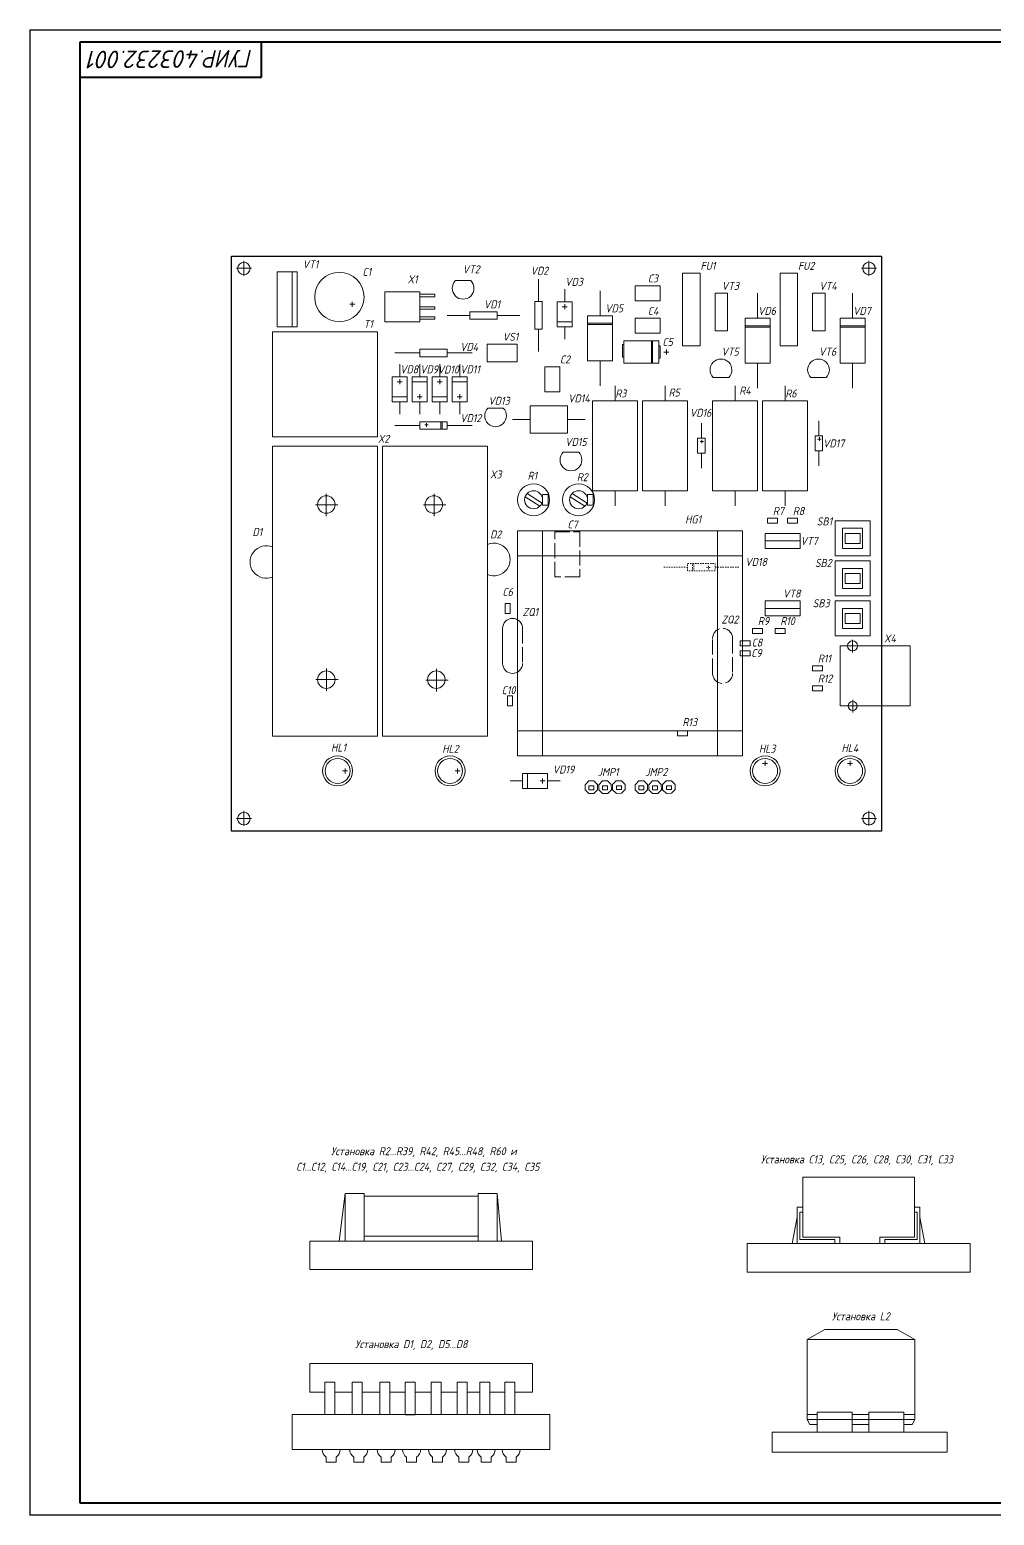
# Model space of a CAD drawing. Header units: millimetres. Extents: x 1142 to 3824, y -37 to 1280.
# Drawn here: x 1998 to 2384, y -3 to 591 of the extents above; entities that cross this region are included whole.
import ezdxf

# ---------------------------------------------------------------- set-up
doc = ezdxf.new("R2010")
doc.units = ezdxf.units.MM
doc.header["$LTSCALE"] = 0.5
doc.linetypes.add('ACAD_ISO02W100', pattern=[15, 12, -3])
doc.linetypes.add('JIS_02_1.0', pattern=[2, 1, -1])
doc.layers.get('0').update_dxf_attribs({"lineweight": 60})
doc.layers.add('RAHMEN025', color=7, linetype='Continuous')
doc.layers.add('TopOverlay', color=2, linetype='Continuous')
doc.layers.add('Рамка', color=7, linetype='Continuous', lineweight=60)
doc.styles.get("Standard").update_dxf_attribs({"font": 'isocpeui.ttf', "width": 0.9})

msp = doc.modelspace()

# ---------------------------------------------------------------- linework, layer by layer
at = {"color": 0, "lineweight": 40}
for p, q in [((2833, 585.75), (2018, 585.75)), ((2018, 585.75), (2018, 1.75)), ((2090.77, 571.75), (2090.77, 585.75)), ((2018, 571.75), (2090.75, 571.75)), ((2018, 1.75), (2833, 1.75))]:
    msp.add_line(p, q, dxfattribs=at)
at = {"layer": 'RAHMEN025', "color": 0}
msp.add_line((2838, -3.25), (1998, -3.25), dxfattribs=at)
at = {"layer": 'TopOverlay', "color": 0, "lineweight": 30}
for p, q in [((2078.68, 500.26), (2338.68, 500.26)), ((2078.68, 270.26), (2078.68, 500.26)), ((2338.68, 500.26), (2338.68, 270.26)), ((2338.68, 270.26), (2078.68, 270.26))]:
    msp.add_line(p, q, dxfattribs=at)
at = {"layer": 'TopOverlay', "color": 0, "lineweight": 13}
for p, q in [((2078.68, 500.26), (2081.18, 500.26)), ((2086.68, 495.38), (2080.68, 495.38)), ((2083.68, 498.38), (2083.68, 492.38)), ((2103.03, 472), (2103.03, 494)), ((2336.68, 495.38), (2330.68, 495.38)), ((2333.68, 498.38), (2333.68, 492.38)), ((2174.44, 490.43), (2168.27, 490.43)), ((2201.5, 482.02), (2201.5, 491.02)), ((2250.15, 488.38), (2240.15, 488.38)), ((2240.15, 488.38), (2240.15, 482.38)), ((2250.15, 482.38), (2250.15, 488.38)), ((2127, 482), (2127, 480)), ((2215, 482), (2209, 482)), ((2209, 482), (2209, 472)), ((2215, 472), (2215, 482)), ((2226.15, 476.38), (2226.15, 486.38)), ((2240.15, 482.38), (2250.15, 482.38)), ((2289.15, 475.38), (2289.15, 485.38)), ((2327.15, 475.38), (2327.15, 485.38)), ((2128, 481), (2126, 481)), ((2174, 476.5), (2165, 476.5)), ((2185, 476.5), (2194, 476.5)), ((2213, 480), (2211, 480)), ((2212, 481), (2212, 479)), ((2250.15, 475.38), (2240.15, 475.38)), ((2240.15, 475.38), (2240.15, 469.38)), ((2250.15, 469.38), (2250.15, 475.38)), ((2201.5, 471.02), (2201.5, 462.02)), ((2209, 472), (2215, 472)), ((2221.15, 473.38), (2231.15, 473.38)), ((2231.15, 472.88), (2221.15, 472.88)), ((2221.15, 472.38), (2221.15, 472.38)), ((2240.15, 469.38), (2250.15, 469.38)), ((2284.15, 472.38), (2294.15, 472.38)), ((2294.15, 471.88), (2284.15, 471.88)), ((2284.15, 471.38), (2284.15, 471.38)), ((2322.15, 472.38), (2332.15, 472.38)), ((2332.15, 471.88), (2322.15, 471.88)), ((2322.15, 471.38), (2322.15, 471.38)), ((2235.15, 459.88), (2235.15, 464.88)), ((2235.15, 464.88), (2235.65, 464.88)), ((2249.65, 466.38), (2235.65, 466.38)), ((2235.65, 466.38), (2235.65, 457.38)), ((2246.65, 457.38), (2246.65, 466.38)), ((2248.65, 466.38), (2247.15, 466.38)), ((2247.15, 466.38), (2247.15, 457.38)), ((2249.65, 457.38), (2249.65, 466.38)), ((2249.65, 464.38), (2250.15, 464.38)), ((2250.15, 459.38), (2250.15, 464.38)), ((2250.15, 464.38), (2250.15, 464.38)), ((2154, 461.5), (2144, 461.5)), ((2165, 461.5), (2175, 461.5)), ((2226.15, 458.38), (2226.15, 448.38)), ((2235.65, 459.88), (2235.15, 459.88)), ((2235.65, 459.38), (2235.65, 459.88)), ((2235.65, 457.38), (2249.65, 457.38)), ((2249.65, 459.38), (2250.15, 459.38)), ((2251.65, 461.88), (2253.65, 461.88)), ((2252.65, 462.88), (2252.65, 460.88)), ((2289.15, 457.38), (2289.15, 447.38)), ((2327.15, 457.38), (2327.15, 447.38)), ((2149, 452), (2143, 452)), ((2143, 452), (2143, 442)), ((2149, 442), (2149, 452)), ((2157, 452), (2151, 452)), ((2151, 452), (2151, 442)), ((2157, 442), (2157, 452)), ((2165, 452), (2159, 452)), ((2159, 452), (2159, 442)), ((2165, 442), (2165, 452)), ((2173, 452), (2167, 452)), ((2167, 452), (2167, 442)), ((2173, 442), (2173, 452)), ((2210, 456), (2204, 456)), ((2204, 456), (2204, 446)), ((2210, 446), (2210, 456)), ((2271.42, 451.66), (2277.59, 451.66)), ((2310.42, 451.66), (2316.59, 451.66)), ((2147, 450), (2145, 450)), ((2146, 451), (2146, 449)), ((2163, 450), (2161, 450)), ((2162, 451), (2162, 449)), ((2204, 446), (2210, 446)), ((2232.15, 442.38), (2232.15, 448.38)), ((2252.15, 442.38), (2252.15, 448.38)), ((2280.15, 442.38), (2280.15, 448.38)), ((2300.15, 442.38), (2300.15, 448.38)), ((2143, 442), (2149, 442)), ((2151, 442), (2157, 442)), ((2153, 444), (2155, 444)), ((2154, 443), (2154, 445)), ((2159, 442), (2165, 442)), ((2167, 442), (2173, 442)), ((2169, 444), (2171, 444)), ((2170, 443), (2170, 445)), ((2241.15, 442.38), (2223.15, 442.38)), ((2223.15, 442.38), (2223.15, 406.38)), ((2241.15, 406.38), (2241.15, 442.38)), ((2261.15, 442.38), (2243.15, 442.38)), ((2243.15, 442.38), (2243.15, 406.38)), ((2261.15, 406.38), (2261.15, 442.38)), ((2289.15, 442.38), (2271.15, 442.38)), ((2271.15, 442.38), (2271.15, 406.38)), ((2289.15, 406.38), (2289.15, 442.38)), ((2309.15, 442.38), (2291.15, 442.38)), ((2291.15, 442.38), (2291.15, 406.38)), ((2309.15, 406.38), (2309.15, 442.38)), ((2162.5, 431), (2162.5, 434)), ((2163, 434), (2163, 431)), ((2187.44, 439.43), (2181.27, 439.43)), ((2198.15, 434.88), (2191.15, 434.88)), ((2213.15, 434.88), (2220.15, 434.88)), ((2313.65, 428.38), (2313.65, 434.38)), ((2154, 432.5), (2144, 432.5)), ((2156, 432.7), (2157.4, 432.7)), ((2156.7, 432), (2156.7, 433.4)), ((2165, 432.5), (2175, 432.5)), ((2266.65, 427.38), (2266.65, 433.38)), ((2313.85, 426.38), (2313.85, 427.78)), ((2095.15, 424.26), (2095.15, 308.26)), ((2137.15, 424.26), (2095.15, 424.26)), ((2137.15, 308.26), (2137.15, 424.26)), ((2139.15, 424.26), (2139.15, 308.26)), ((2181.15, 424.26), (2139.15, 424.26)), ((2181.15, 308.26), (2181.15, 424.26)), ((2217.59, 421.81), (2211.42, 421.81)), ((2266.15, 426.08), (2267.55, 426.08)), ((2266.85, 425.38), (2266.85, 426.78)), ((2313.15, 427.08), (2314.55, 427.08)), ((2313.65, 422.38), (2313.65, 416.38)), ((2266.65, 421.38), (2266.65, 415.38)), ((2116.58, 405.2), (2116.58, 396.2)), ((2159.74, 405.23), (2159.74, 396.23)), ((2196.17, 404), (2202.09, 400.23)), ((2197.02, 405.34), (2202.92, 401.49)), ((2203.16, 402.79), (2203.16, 404.95)), ((2203.16, 404.95), (2205.32, 404.95)), ((2205.32, 404.95), (2205.32, 400.63)), ((2214.17, 404), (2220.09, 400.23)), ((2215.02, 405.34), (2220.92, 401.49)), ((2221.16, 402.79), (2221.16, 404.95)), ((2221.16, 404.95), (2223.32, 404.95)), ((2223.15, 406.38), (2241.15, 406.38)), ((2223.32, 404.95), (2223.32, 400.63)), ((2232.15, 406.38), (2232.15, 400.38)), ((2243.15, 406.38), (2261.15, 406.38)), ((2252.15, 406.38), (2252.15, 400.38)), ((2271.15, 406.38), (2289.15, 406.38)), ((2280.15, 406.38), (2280.15, 400.38)), ((2291.15, 406.38), (2309.15, 406.38)), ((2300.15, 406.38), (2300.15, 400.38)), ((2121.31, 400.74), (2112.31, 400.74)), ((2164.47, 400.78), (2155.47, 400.78)), ((2203.16, 400.63), (2203.16, 402.79)), ((2205.32, 400.63), (2203.16, 400.63)), ((2221.16, 400.63), (2221.16, 402.79)), ((2223.32, 400.63), (2221.16, 400.63)), ((2293.15, 395.38), (2293.15, 393.38)), ((2297.15, 395.38), (2293.15, 395.38)), ((2293.15, 393.38), (2297.15, 393.38)), ((2297.15, 393.38), (2297.15, 395.38)), ((2301.15, 395.38), (2301.15, 393.38)), ((2305.15, 395.38), (2301.15, 395.38)), ((2301.15, 393.38), (2305.15, 393.38)), ((2305.15, 393.38), (2305.15, 395.38)), ((2283.15, 390.38), (2193.15, 390.38)), ((2193.15, 390.38), (2193.15, 300.38)), ((2203.15, 390.38), (2203.15, 300.38)), ((2273.15, 390.38), (2273.15, 300.38)), ((2283.15, 300.38), (2283.15, 390.38)), ((2306.15, 386.38), (2292.15, 386.38)), ((2193.15, 380.38), (2283.15, 380.38)), ((2190.15, 361.38), (2188.15, 361.38)), ((2188.15, 361.38), (2188.15, 357.38)), ((2188.15, 357.38), (2190.15, 357.38)), ((2190.15, 357.38), (2190.15, 361.38)), ((2306.15, 359.38), (2292.15, 359.38)), ((2287.15, 351.38), (2287.15, 349.38)), ((2291.15, 351.38), (2287.15, 351.38)), ((2291.15, 349.38), (2291.15, 351.38)), ((2296.15, 351.38), (2296.15, 349.38)), ((2300.15, 351.38), (2296.15, 351.38)), ((2300.15, 349.38), (2300.15, 351.38)), ((2282.15, 346.38), (2282.15, 344.38)), ((2286.15, 346.38), (2282.15, 346.38)), ((2286.15, 344.38), (2286.15, 346.38)), ((2287.15, 349.38), (2291.15, 349.38)), ((2296.15, 349.38), (2300.15, 349.38)), ((2327.1, 346.78), (2327.1, 341.78)), ((2282.15, 344.38), (2286.15, 344.38)), ((2282.15, 342.38), (2282.15, 340.38)), ((2286.15, 342.38), (2282.15, 342.38)), ((2282.15, 340.38), (2286.15, 340.38)), ((2286.15, 340.38), (2286.15, 342.38)), ((2116.68, 335.38), (2116.68, 326.38)), ((2160.69, 335.17), (2160.69, 326.17)), ((2311.15, 336.38), (2311.15, 334.38)), ((2315.15, 336.38), (2311.15, 336.38)), ((2311.15, 334.38), (2315.15, 334.38)), ((2315.15, 334.38), (2315.15, 336.38)), ((2121.41, 330.92), (2112.41, 330.92)), ((2165.41, 330.72), (2156.41, 330.72)), ((2311.15, 328.38), (2311.15, 326.38)), ((2315.15, 328.38), (2311.15, 328.38)), ((2315.15, 326.38), (2315.15, 328.38)), ((2191.15, 324.38), (2189.15, 324.38)), ((2189.15, 324.38), (2189.15, 320.38)), ((2191.15, 320.38), (2191.15, 324.38)), ((2311.15, 326.38), (2315.15, 326.38)), ((2327.23, 322.78), (2327.23, 317.78)), ((2189.15, 320.38), (2191.15, 320.38)), ((2193.15, 310.38), (2283.15, 310.38)), ((2257.15, 310.38), (2257.15, 308.38)), ((2261.15, 310.38), (2257.15, 310.38)), ((2261.15, 308.38), (2261.15, 310.38)), ((2095.15, 308.26), (2137.15, 308.26)), ((2139.15, 308.26), (2181.15, 308.26)), ((2257.15, 308.38), (2261.15, 308.38)), ((2193.15, 300.38), (2283.15, 300.38)), ((2292.15, 297.38), (2291.15, 297.38)), ((2292.15, 298.38), (2292.15, 296.38)), ((2292.15, 297.38), (2293.15, 297.38)), ((2326.15, 297.38), (2325.15, 297.38)), ((2326.15, 298.38), (2326.15, 296.38)), ((2326.15, 297.38), (2327.15, 297.38)), ((2125.15, 294.38), (2123.15, 294.38)), ((2124.15, 294.38), (2124.15, 295.38)), ((2124.15, 294.38), (2124.15, 293.38)), ((2170.15, 294.38), (2168.15, 294.38)), ((2169.15, 294.38), (2169.15, 295.38)), ((2169.15, 294.38), (2169.15, 293.38)), ((2195.15, 293.38), (2195.15, 287.38)), ((2205.15, 293.38), (2195.15, 293.38)), ((2203.15, 289.38), (2203.15, 291.38)), ((2205.15, 287.38), (2205.15, 293.38)), ((2195.15, 287.38), (2205.15, 287.38)), ((2204.15, 290.38), (2202.15, 290.38)), ((2086.68, 275.38), (2080.68, 275.38)), ((2083.68, 278.38), (2083.68, 272.38)), ((2336.68, 275.38), (2330.68, 275.38)), ((2333.68, 278.38), (2333.68, 272.38)), ((2124.23, 125.35), (2121.76, 106.38)), ((2124.23, 125.35), (2124.23, 106.38)), ((2124.23, 125.35), (2131.81, 125.35)), ((2131.81, 125.35), (2131.81, 106.38)), ((2184.93, 125.35), (2177.34, 125.35)), ((2177.34, 125.35), (2177.34, 106.38)), ((2184.93, 125.35), (2184.93, 106.38)), ((2184.93, 125.35), (2186.76, 106.38)), ((2131.81, 124.38), (2177.34, 124.38)), ((2306, 120), (2305, 120)), ((2305, 120), (2305, 105.38)), ((2307.29, 120), (2306, 120)), ((2351.87, 120), (2353, 120)), ((2353, 120), (2354, 120)), ((2354, 120), (2354, 105.38)), ((2305, 116), (2303, 105.38)), ((2306, 118), (2306, 107)), ((2306, 118), (2307.29, 118)), ((2353, 118), (2351.87, 118)), ((2353, 118), (2353, 107)), ((2354, 116), (2356, 105.38)), ((2131.81, 108.38), (2177.34, 108.38)), ((2306, 107), (2320, 107)), ((2320, 107), (2320, 105.38)), ((2322, 108), (2322, 105.38)), ((2338, 108), (2338, 105.38)), ((2353, 107), (2340, 107)), ((2340, 107), (2340, 105.38)), ((2309, 67), (2316, 71)), ((2316, 71), (2345, 71)), ((2345, 71), (2352, 67)), ((2105, 37), (2103, 37)), ((2110, 37), (2105, 37)), ((2309, 37), (2309, 35)), ((2352, 35), (2352, 37)), ((2309, 35), (2352, 35)), ((2309, 35), (2310, 33)), ((2310, 33), (2313, 33)), ((2327, 33), (2333.6, 33)), ((2347.6, 33), (2351, 33)), ((2351, 33), (2352, 35))]:
    msp.add_line(p, q, dxfattribs=at)
at = {"layer": 'TopOverlay', "color": 0, "linetype": 'ACAD_ISO02W100', "lineweight": 13}
for p, q in [((2212, 482), (2212, 487)), ((2209, 474), (2215, 474)), ((2212, 472), (2212, 468)), ((2212, 468), (2212, 467)), ((2146, 452), (2146, 457)), ((2154, 456), (2154, 457)), ((2154, 452), (2154, 456)), ((2162, 452), (2162, 457)), ((2170, 456), (2170, 457)), ((2170, 452), (2170, 456)), ((2157, 450), (2151, 450)), ((2173, 450), (2167, 450)), ((2143, 444), (2149, 444)), ((2146, 442), (2146, 438)), ((2154, 442), (2154, 437)), ((2159, 444), (2165, 444)), ((2162, 442), (2162, 438)), ((2170, 442), (2170, 437)), ((2146, 438), (2146, 437)), ((2162, 438), (2162, 437)), ((2195.15, 351.38), (2195.15, 337.38)), ((2279.15, 347.38), (2279.15, 333.38)), ((2197.15, 293.38), (2197.15, 287.38)), ((2191.15, 290.38), (2190.15, 290.38)), ((2195.15, 290.38), (2191.15, 290.38)), ((2205.15, 290.38), (2210.15, 290.38))]:
    msp.add_line(p, q, dxfattribs=at)
at = {"layer": 'TopOverlay', "color": 0, "linetype": 'JIS_02_1.0', "lineweight": 13}
for p, q in [((2261.15, 375.88), (2251.15, 375.88)), ((2263.15, 374.38), (2263.15, 377.38)), ((2263.65, 377.38), (2263.65, 374.38)), ((2270.15, 375.68), (2268.75, 375.68)), ((2269.45, 376.38), (2269.45, 374.98)), ((2272.15, 375.88), (2282.15, 375.88))]:
    msp.add_line(p, q, dxfattribs=at)
at = {"layer": 'TopOverlay', "color": 0, "lineweight": 13}
for points in [[(2097.03, 494), (2105.03, 494), (2105.03, 472), (2097.03, 472)], [(2259.15, 493.38), (2266.15, 493.38), (2266.15, 464.38), (2259.15, 464.38)], [(2298.15, 493.38), (2305.15, 493.38), (2305.15, 464.38), (2298.15, 464.38)], [(2140, 486), (2154, 486), (2154, 474), (2140, 474)], [(2154, 485), (2160, 485), (2160, 484), (2154, 484)], [(2203, 482.02), (2203, 471.02), (2200, 471.02), (2200, 482.02)], [(2272.15, 485.38), (2277.15, 485.38), (2277.15, 470.38), (2272.15, 470.38)], [(2311.15, 485.38), (2316.15, 485.38), (2316.15, 470.38), (2311.15, 470.38)], [(2154, 480), (2160, 480), (2160, 479), (2154, 479)], [(2154, 476), (2160, 476), (2160, 475), (2154, 475)], [(2174, 478), (2185, 478), (2185, 475), (2174, 475)], [(2221.15, 476.38), (2231.15, 476.38), (2231.15, 458.38), (2221.15, 458.38)], [(2284.15, 475.38), (2294.15, 475.38), (2294.15, 457.38), (2284.15, 457.38)], [(2322.15, 475.38), (2332.15, 475.38), (2332.15, 457.38), (2322.15, 457.38)], [(2095.15, 428), (2137.15, 428), (2137.15, 470), (2095.15, 470)], [(2181, 465.02), (2193, 465.02), (2193, 458.02), (2181, 458.02)], [(2154, 463), (2165, 463), (2165, 460), (2154, 460)], [(2198.15, 440.38), (2213.15, 440.38), (2213.15, 429.38), (2198.15, 429.38)], [(2154, 434), (2165, 434), (2165, 431), (2154, 431)], [(2312.15, 428.38), (2315.15, 428.38), (2315.15, 422.38), (2312.15, 422.38)], [(2265.15, 427.38), (2268.15, 427.38), (2268.15, 421.38), (2265.15, 421.38)], [(2320.15, 394.38), (2334.15, 394.38), (2334.15, 380.38), (2320.15, 380.38)], [(2292.15, 389.38), (2306.15, 389.38), (2306.15, 383.38), (2292.15, 383.38)], [(2323.15, 391.38), (2331.15, 391.38), (2331.15, 383.38), (2323.15, 383.38)], [(2324.15, 389.38), (2330.15, 389.38), (2330.15, 385.38), (2324.15, 385.38)], [(2320.15, 378.38), (2334.15, 378.38), (2334.15, 364.38), (2320.15, 364.38)], [(2323.15, 375.38), (2331.15, 375.38), (2331.15, 367.38), (2323.15, 367.38)], [(2324.15, 373.38), (2330.15, 373.38), (2330.15, 369.38), (2324.15, 369.38)], [(2292.15, 362.38), (2306.15, 362.38), (2306.15, 356.38), (2292.15, 356.38)], [(2320.15, 362.38), (2334.15, 362.38), (2334.15, 348.38), (2320.15, 348.38)], [(2323.15, 359.38), (2331.15, 359.38), (2331.15, 351.38), (2323.15, 351.38)], [(2324.15, 357.38), (2330.15, 357.38), (2330.15, 353.38), (2324.15, 353.38)], [(2322.15, 320.38), (2350.15, 320.38), (2350.15, 344.38), (2322.15, 344.38)], [(2220.15, 288.88), (2220.18, 286.82), (2221.65, 285.38), (2223.71, 285.41), (2225.15, 286.88), (2225.13, 288.94), (2223.65, 290.38), (2221.59, 290.36)], [(2221.65, 288.38), (2223.65, 288.38), (2223.65, 286.88), (2221.65, 286.88)], [(2225.65, 288.88), (2225.68, 286.82), (2227.15, 285.38), (2229.21, 285.41), (2230.65, 286.88), (2230.63, 288.94), (2229.15, 290.38), (2227.09, 290.36)], [(2227.15, 288.38), (2229.15, 288.38), (2229.15, 286.88), (2227.15, 286.88)], [(2231.15, 288.91), (2231.18, 286.85), (2232.65, 285.41), (2234.71, 285.43), (2236.15, 286.91), (2236.13, 288.97), (2234.65, 290.41), (2232.59, 290.38)], [(2232.65, 288.41), (2234.65, 288.41), (2234.65, 286.91), (2232.65, 286.91)], [(2240.15, 288.88), (2240.18, 286.82), (2241.65, 285.38), (2243.71, 285.41), (2245.15, 286.88), (2245.13, 288.94), (2243.65, 290.38), (2241.59, 290.36)], [(2241.65, 288.38), (2243.65, 288.38), (2243.65, 286.88), (2241.65, 286.88)], [(2245.65, 288.88), (2245.68, 286.82), (2247.15, 285.38), (2249.21, 285.41), (2250.65, 286.88), (2250.63, 288.94), (2249.15, 290.38), (2247.09, 290.36)], [(2247.15, 288.38), (2249.15, 288.38), (2249.15, 286.88), (2247.15, 286.88)], [(2251.15, 288.91), (2251.18, 286.85), (2252.65, 285.41), (2254.71, 285.43), (2256.15, 286.91), (2256.13, 288.97), (2254.65, 290.41), (2252.59, 290.38)], [(2252.65, 288.41), (2254.65, 288.41), (2254.65, 286.91), (2252.65, 286.91)], [(2116, 37), (2120, 37), (2120, 50), (2116, 50)], [(2127, 37), (2131, 37), (2131, 50), (2127, 50)], [(2138, 37), (2142, 37), (2142, 50), (2138, 50)], [(2148.16, 36.95), (2152.16, 36.95), (2152.16, 49.95), (2148.16, 49.95)], [(2158.53, 37), (2162.53, 37), (2162.53, 50), (2158.53, 50)], [(2169, 37), (2173, 37), (2173, 50), (2169, 50)], [(2178, 37), (2182, 37), (2182, 50), (2178, 50)], [(2188, 37), (2192, 37), (2192, 50), (2188, 50)], [(2103, 37), (2206, 37), (2206, 23), (2103, 23)], [(2327, 38), (2313, 38), (2313, 30), (2327, 30)], [(2347.6, 37.95), (2333.6, 37.95), (2333.6, 29.95), (2347.6, 29.95)], [(2295, 30), (2365, 30), (2365, 22), (2295, 22)]]:
    msp.add_lwpolyline(points, close=True, dxfattribs=at)
at = {"layer": 'TopOverlay', "color": 0, "linetype": 'ACAD_ISO02W100', "lineweight": 13}
msp.add_lwpolyline([(2208, 390), (2218, 390), (2218, 372), (2208, 372)], close=True, dxfattribs=at)
at = {"layer": 'TopOverlay', "color": 0, "linetype": 'JIS_02_1.0', "lineweight": 13}
msp.add_lwpolyline([(2272.15, 374.38), (2261.15, 374.38), (2261.15, 377.38), (2272.15, 377.38)], close=True, dxfattribs=at)
at = {"layer": 'TopOverlay', "color": 0, "lineweight": 13}
for points in [[(2187.15, 337.38), (2187.15, 351.38)], [(2338, 108), (2351.87, 108), (2351.87, 132), (2307.29, 132), (2307.29, 108), (2322, 108)], [(2154.58, 95), (2110, 95), (2110, 106.38), (2154.58, 106.38)], [(2154.58, 95), (2199.16, 95), (2199.16, 106.38), (2154.58, 106.38)], [(2329.58, 94), (2285, 94), (2285, 105.38), (2329.58, 105.38)], [(2329.58, 94), (2374.16, 94), (2374.16, 105.38), (2329.58, 105.38)], [(2313, 37), (2309, 37), (2309, 67), (2352, 67), (2352, 37), (2347.6, 37)], [(2116, 46), (2110, 46), (2110, 57.38), (2154.58, 57.38)], [(2192, 46), (2199.16, 46), (2199.16, 57.38), (2154.58, 57.38)], [(2127, 46), (2120, 46)], [(2138, 46), (2131, 46)], [(2148.16, 46), (2142, 46)], [(2154.58, 46), (2152.16, 46)], [(2154.58, 46), (2158.53, 46)], [(2162.53, 46), (2169, 46)], [(2173, 46), (2178, 46)], [(2182, 46), (2188, 46)], [(2333.6, 37), (2327, 37)], [(2120.61, 20.05), (2120.61, 18.05), (2116.61, 18.05), (2116.61, 20.05)], [(2131.61, 20.05), (2131.61, 18.05), (2127.61, 18.05), (2127.61, 20.05)], [(2142.61, 20.05), (2142.61, 18.05), (2138.61, 18.05), (2138.61, 20.05)], [(2152.77, 20), (2152.77, 18), (2148.77, 18), (2148.77, 20)], [(2163.14, 20.05), (2163.14, 18.05), (2159.14, 18.05), (2159.14, 20.05)], [(2173.61, 20.05), (2173.61, 18.05), (2169.61, 18.05), (2169.61, 20.05)], [(2182.61, 20.05), (2182.61, 18.05), (2178.61, 18.05), (2178.61, 20.05)], [(2192.61, 20.05), (2192.61, 18.05), (2188.61, 18.05), (2188.61, 20.05)]]:
    msp.add_lwpolyline(points, dxfattribs=at)
at = {"layer": 'TopOverlay', "color": 0, "linetype": 'ACAD_ISO02W100', "lineweight": 13}
msp.add_lwpolyline([(2271.15, 333.38), (2271.15, 347.38)], dxfattribs=at)
at = {"layer": 'TopOverlay', "color": 0, "lineweight": 13}
for centre, radius in [((2083.68, 495.26), 2.5), ((2121.86, 483.86), 9.86), ((2333.68, 495.26), 2.5), ((2116.65, 400.88), 3.5), ((2159.65, 400.88), 3.5), ((2199.56, 402.79), 6.41), ((2199.56, 402.79), 3.6), ((2217.56, 402.79), 6.41), ((2217.56, 402.79), 3.6), ((2327.15, 344.38), 2), ((2116.65, 330.88), 3.5), ((2160.65, 330.88), 3.5), ((2327.15, 320.38), 1.8), ((2121.15, 294.38), 6), ((2121.15, 294.38), 5), ((2166.15, 294.38), 6), ((2166.15, 294.38), 5), ((2292.15, 294.38), 6), ((2292.15, 294.38), 5), ((2326.15, 294.38), 6), ((2326.15, 294.38), 5), ((2083.68, 275.26), 2.5), ((2333.68, 275.26), 2.5)]:
    msp.add_circle(centre, radius, dxfattribs=at)
for centre, radius, start, end in [((2171.35, 487.35), 4.35, 135.08779, 44.91226), ((2274.51, 454.73), 4.35, 315.08776, 224.91223), ((2313.51, 454.73), 4.35, 315.08776, 224.91223), ((2184.35, 436.35), 4.35, 135.08779, 44.91226), ((2214.51, 418.73), 4.35, 135.08779, 44.91226), ((2092.67, 377.9), 6.52, 67.63297, 292.36703), ((2183.67, 378.9), 6.52, 247.26765, 112.73235), ((2191.15, 351.38), 4, 0, 180), ((2191.15, 337.38), 4, 180, 0), ((2118.61, 23.05), 3.61, 180, 236.30993), ((2118.61, 23.05), 3.61, 303.69007, 0), ((2129.61, 23.05), 3.61, 180, 236.30993), ((2129.61, 23.05), 3.61, 303.69007, 0), ((2140.61, 23.05), 3.61, 180, 236.30993), ((2140.61, 23.05), 3.61, 303.69007, 0), ((2150.77, 23), 3.61, 180, 236.30993), ((2150.77, 23), 3.61, 303.69007, 0), ((2161.14, 23.05), 3.61, 180, 236.30993), ((2161.14, 23.05), 3.61, 303.69007, 0), ((2171.61, 23.05), 3.61, 180, 236.30993), ((2171.61, 23.05), 3.61, 303.69007, 0), ((2180.61, 23.05), 3.61, 180, 236.30993), ((2180.61, 23.05), 3.61, 303.69007, 0), ((2190.61, 23.05), 3.61, 180, 236.30993), ((2190.61, 23.05), 3.61, 303.69007, 0)]:
    msp.add_arc(centre, radius, start, end, dxfattribs=at)
at = {"layer": 'TopOverlay', "color": 0, "linetype": 'ACAD_ISO02W100', "lineweight": 13}
for centre, start, end in [((2275.15, 347.38), 0, 180), ((2275.15, 333.38), 180, 0)]:
    msp.add_arc(centre, 4, start, end, dxfattribs=at)
at = {"layer": 'Рамка', "color": 0, "lineweight": -2}
for q in [(1998, -3.25), (2592, 590.75)]:
    msp.add_line((1998, 590.75), q, dxfattribs=at)

# ---------------------------------------------------------------- texts
at = {"color": 0, "insert": (2054.41, 579.01), "char_height": 7, "width": 120, "attachment_point": 5, "rotation": 180.37632}
msp.add_mtext('{\\fISOCPEUR|b0|i1|c204|p34;ГУИР}.{\\W1;\\C256;403232.001}', dxfattribs=at)
at = {"layer": 'TopOverlay', "color": 0, "lineweight": 13, "width": 0.9}
for s, p in [('VT1', (2107.15, 495.34)), ('C1', (2131.09, 492.31)), ('VT2', (2171.14, 493.33)), ('VD2', (2198.34, 492.77)), ('FU1', (2266.3, 494.72)), ('FU2', (2305.3, 494.72)), ('X1', (2149.14, 489.33)), ('VD3', (2212.15, 488.34)), ('C3', (2245.24, 489.69)), ('VT3', (2274.79, 486.71)), ('VT4', (2313.79, 486.71)), ('VD1', (2179.65, 479.34)), ('VD5', (2228.15, 477.72)), ('C4', (2245.24, 476.69)), ('VD6', (2289.3, 476.72)), ('VD7', (2327.3, 476.72)), ('T1', (2131.57, 471.49)), ('VS1', (2187.15, 466.36)), ('VD4', (2170.14, 462.31)), ('C5', (2251.09, 464.31)), ('VT5', (2274.65, 460.42)), ('VT6', (2313.65, 460.42)), ('C2', (2210.08, 457.31)), ('VD8', (2146.14, 453.33)), ('VD9', (2154.14, 453.33)), ('VD10', (2161.17, 453.27)), ('VD11', (2170.14, 453.33)), ('R3', (2232.25, 443.7)), ('R5', (2253.55, 444.08)), ('R4', (2281.83, 444.85)), ('R6', (2300.25, 443.7)), ('VD13', (2181.42, 440.77)), ('VD14', (2213.33, 441.73)), ('VD12', (2170.15, 433.84)), ('VD16', (2262.03, 435.97)), ('X2', (2137.24, 425.57)), ('VD15', (2212.15, 424.34)), ('VD17', (2315.3, 423.72)), ('X3', (2182.1, 411.32)), ('R1', (2197.16, 410.79)), ('R2', (2216.84, 410.22)), ('R7', (2295.25, 396.7)), ('R8', (2303.25, 396.7)), ('C7', (2213.09, 391.31)), ('HG1', (2260.18, 393.35)), ('SB1', (2312.83, 392.56)), ('D1', (2087.1, 388.32)), ('D2', (2182.19, 387.35)), ('VT7', (2306.29, 384.71)), ('VD18', (2284.18, 376.35)), ('SB2', (2312.07, 375.93)), ('C6', (2187.09, 364.31)), ('VT8', (2299.29, 363.71)), ('SB3', (2311.19, 359.81)), ('ZQ1', (2195.13, 356.33)), ('ZQ2', (2274.69, 353.31)), ('R9', (2289.25, 352.7)), ('R10', (2298.25, 352.7)), ('C8', (2286.78, 344.1)), ('X4', (2339.69, 345.76)), ('C9', (2286.6, 339.88)), ('R11', (2313.24, 337.7)), ('R12', (2313.24, 329.7)), ('C10', (2186.81, 325.06)), ('R13', (2259.09, 312.31)), ('HL1', (2118.54, 302.12)), ('HL2', (2163.02, 301.62)), ('HL3', (2289.71, 301.69)), ('HL4', (2322.71, 301.89)), ('VD19', (2207.18, 293.35)), ('JMP1', (2225.18, 292.35)), ('JMP2', (2244.18, 292.35)), ('Установка R2...R39, R42, R45...R48, R60 и', (2118.5, 140.72)), ('С1...С12, С14...С19, С21, С23...С24, С27, С29, С32, С34, С35', (2104.62, 134.51)), ('Установка С13, С25, С26, С28, С30, С31, С33', (2290.41, 137.47)), ('Установка L2', (2318.85, 74.71)), ('Установка D1, D2, D5...D8', (2128.2, 63.59))]:
    msp.add_text(s, height=3.2, dxfattribs=at).set_placement(p)

doc.saveas('drawing.dxf')
